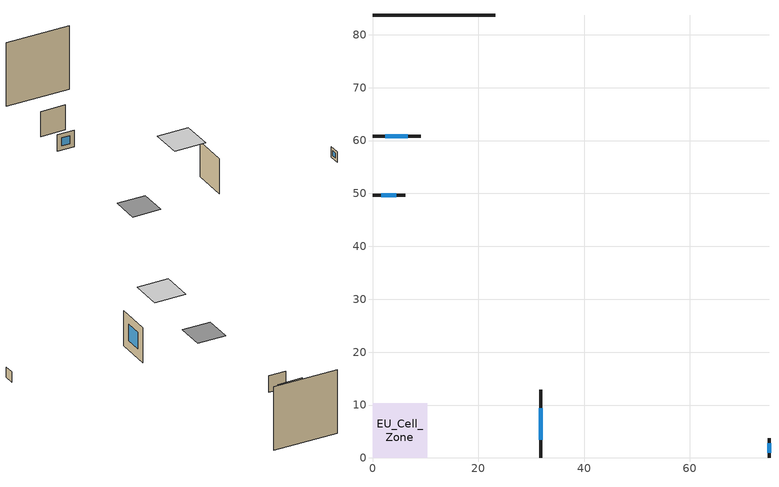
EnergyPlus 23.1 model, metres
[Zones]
EU_Cell_Zone
 floor othersidecoefficients (EU_ES.ME.SFH.05.Gen.ReEx.001.001_floor_1_Construction): 0,0 10.35,0 10.35,10.35 0,10.35 z0
 wall outside (EU_ES.ME.SFH.05.Gen.ReEx.001.001_wall_1_east_1_Construction): 31.84,0 31.84,12.84 z0:12.84
 wall outside (EU_ES.ME.SFH.05.Gen.ReEx.001.001_wall_1_north_2_Construction): 0,49.68 6.15,49.68 z0:6.15
 wall outside (EU_ES.ME.SFH.05.Gen.ReEx.001.001_wall_1_south_3_Construction): 9.12,60.83 0,60.83 z0:9.12
 wall outside (EU_ES.ME.SFH.05.Gen.ReEx.001.001_wall_1_west_4_Construction): 74.95,3.76 74.95,0 z0:3.76
 wall othersidecoefficients (EU_ES.ME.SFH.05.Gen.ReEx.001.001_thermal_bridge_Construction): 23.22,83.71 0,83.71 z0:23.22
 window (EU_ES.ME.SFH.05.Gen.ReEx.001.001_window_east_1_Construction): 31.84,3.41 31.84,9.43 z3.41:9.43
 window (EU_ES.ME.SFH.05.Gen.ReEx.001.001_window_north_2_Construction): 1.63,49.68 4.51,49.68 z1.63:4.51
 window (EU_ES.ME.SFH.05.Gen.ReEx.001.001_window_south_3_Construction): 6.7,60.83 2.42,60.83 z2.42:6.7
 window (EU_ES.ME.SFH.05.Gen.ReEx.001.001_window_west_4_Construction): 74.95,2.76 74.95,1 z1:2.76
 ceiling othersidecoefficients (EU_ES.ME.SFH.05.Gen.ReEx.001.001_roof_1_Construction): 15.35,0 26.84,0 26.84,11.49 15.35,11.49 z20
[Building]
EU Step8 Campaign Cell: North Axis=0; Terrain=City; Solar Distribution=FullExterior
[Site:Location]
Madrid: Latitude=40.5; Longitude=-3.5; Time Zone=1; Elevation=609
[SizingPeriod:WeatherFileDays]
AnnualSizingPeriod: Begin Month=1; Begin Day of Month=1; End Month=12; End Day of Month=31; Use Weather File Daylight Saving Period=No; Use Weather File Rain and Snow Indicators=No
[MATERIAL]
EU_InternalMass_Material: Roughness=MediumRough; Thickness=0.1; Conductivity=1; Density=1800; Specific Heat=900; Thermal Absorptance=0.9; Solar Absorptance=0.7; Visible Absorptance=0.7
[MATERIAL:NOMASS] Roughness=MediumRough; Thermal Absorptance=0.9; Solar Absorptance=0.7; Visible Absorptance=0.7
Name | Thermal Resistance
EU_ES.ME.SFH.05.Gen.ReEx.001.001_floor_1_NoMass | 1.41476
EU_ES.ME.SFH.05.Gen.ReEx.001.001_roof_1_NoMass | 1.97138
EU_ES.ME.SFH.05.Gen.ReEx.001.001_wall_1_east_1_NoMass; EU_ES.ME.SFH.05.Gen.ReEx.001.001_wall_1_north_2_NoMass; EU_ES.ME.SFH.05.Gen.ReEx.001.001_wall_1_south_3_NoMass; EU_ES.ME.SFH.05.Gen.ReEx.001.001_wall_1_west_4_NoMass | 2.00424
EU_ES.ME.SFH.05.Gen.ReEx.001.001_thermal_bridge_NoMass | 24.0509
[WINDOWMATERIAL:SIMPLEGLAZINGSYSTEM] UFactor=2.56956; Solar Heat Gain Coefficient=0.75; Visible Transmittance=0.75
EU_ES.ME.SFH.05.Gen.ReEx.001.001_window_east_1_SimpleGlazing; EU_ES.ME.SFH.05.Gen.ReEx.001.001_window_north_2_SimpleGlazing; EU_ES.ME.SFH.05.Gen.ReEx.001.001_window_south_3_SimpleGlazing; EU_ES.ME.SFH.05.Gen.ReEx.001.001_window_west_4_SimpleGlazing
[CONSTRUCTION]
EU_ES.ME.SFH.05.Gen.ReEx.001.001_floor_1_Construction: EU_ES.ME.SFH.05.Gen.ReEx.001.001_floor_1_NoMass
EU_ES.ME.SFH.05.Gen.ReEx.001.001_roof_1_Construction: EU_ES.ME.SFH.05.Gen.ReEx.001.001_roof_1_NoMass
EU_ES.ME.SFH.05.Gen.ReEx.001.001_wall_1_east_1_Construction: EU_ES.ME.SFH.05.Gen.ReEx.001.001_wall_1_east_1_NoMass
EU_ES.ME.SFH.05.Gen.ReEx.001.001_window_east_1_Construction: EU_ES.ME.SFH.05.Gen.ReEx.001.001_window_east_1_SimpleGlazing
EU_ES.ME.SFH.05.Gen.ReEx.001.001_wall_1_north_2_Construction: EU_ES.ME.SFH.05.Gen.ReEx.001.001_wall_1_north_2_NoMass
EU_ES.ME.SFH.05.Gen.ReEx.001.001_window_north_2_Construction: EU_ES.ME.SFH.05.Gen.ReEx.001.001_window_north_2_SimpleGlazing
EU_ES.ME.SFH.05.Gen.ReEx.001.001_wall_1_south_3_Construction: EU_ES.ME.SFH.05.Gen.ReEx.001.001_wall_1_south_3_NoMass
EU_ES.ME.SFH.05.Gen.ReEx.001.001_window_south_3_Construction: EU_ES.ME.SFH.05.Gen.ReEx.001.001_window_south_3_SimpleGlazing
EU_ES.ME.SFH.05.Gen.ReEx.001.001_wall_1_west_4_Construction: EU_ES.ME.SFH.05.Gen.ReEx.001.001_wall_1_west_4_NoMass
EU_ES.ME.SFH.05.Gen.ReEx.001.001_window_west_4_Construction: EU_ES.ME.SFH.05.Gen.ReEx.001.001_window_west_4_SimpleGlazing
EU_ES.ME.SFH.05.Gen.ReEx.001.001_thermal_bridge_Construction: EU_ES.ME.SFH.05.Gen.ReEx.001.001_thermal_bridge_NoMass
EU_InternalMass_Construction: EU_InternalMass_Material
[ZONE]
EU_Cell_Zone: Type=1; Multiplier=1; Ceiling Height=1.4312; Volume=466; Floor Area=162.8; Part of Total Floor Area=Yes
[INTERNALMASS]
EU_Cell_Zone_EU_InternalMass: Construction=EU_InternalMass_Construction; Zone or ZoneList=EU_Cell_Zone; Surface Area=162.8
[SURFACEPROPERTY:OTHERSIDECOEFFICIENTS] Combined ConvectiveRadiative Film Coefficient=0; Constant Temperature=0; Constant Temperature Coefficient=0; Ground Temperature Coefficient=0; Wind Speed Coefficient=0; Sinusoidal Variation of Constant Temperature Coefficient=No; Period of Sinusoidal Variation=24; Previous Other Side Temperature Coefficient=0
Name | External DryBulb Temperature Coefficient | Zone Air Temperature Coefficient
EU_ES.ME.SFH.05.Gen.ReEx.001.001_floor_1_b0.5 | 0.5 | 0.5
EU_ES.ME.SFH.05.Gen.ReEx.001.001_roof_1_b1; EU_ES.ME.SFH.05.Gen.ReEx.001.001_wall_1_east_1_b1; EU_ES.ME.SFH.05.Gen.ReEx.001.001_wall_1_north_2_b1; EU_ES.ME.SFH.05.Gen.ReEx.001.001_wall_1_south_3_b1; EU_ES.ME.SFH.05.Gen.ReEx.001.001_wall_1_west_4_b1; EU_ES.ME.SFH.05.Gen.ReEx.001.001_thermal_bridge_b1 | 1 | 0
[OTHEREQUIPMENT]
EU_Step8_InternalGain_es__ES.ME.SFH.05.Gen.ReEx.001.001__f100_f100: Fuel Type=Electricity; Zone or ZoneList or Space or SpaceList=EU_Cell_Zone; Schedule=EU_Step8_GainSchedule_es__ES.ME.SFH.05.Gen.ReEx.001.001__f100_f100; Design Level Calculation Method=Watts/Area; Power per Zone Floor Area=1; Fraction Latent=0; Fraction Radiant=0; Fraction Lost=0; Carbon Dioxide Generation Rate=0; EndUse Subcategory=EU_Step8_InternalGains
[ZONEVENTILATION:DESIGNFLOWRATE]
EU_ConstantAir_EU_Cell_Zone: Zone or ZoneList or Space or SpaceList=EU_Cell_Zone; Schedule=EU_AlwaysOn; Design Flow Rate Calculation Method=AirChanges/Hour; Air Changes per Hour=0.415786; Ventilation Type=Natural; Fan Pressure Rise=0; Fan Total Efficiency=1; Constant Term Coefficient=1; Temperature Term Coefficient=0; Velocity Term Coefficient=0; Velocity Squared Term Coefficient=0; Minimum Indoor Temperature=-100; Maximum Indoor Temperature=100; Delta Temperature=-100; Minimum Outdoor Temperature=-100; Maximum Outdoor Temperature=100; Maximum Wind Speed=40
[HVACTEMPLATE:THERMOSTAT]
EU_HeatOnly_EU_Cell_Zone: Constant Heating Setpoint=20; Constant Cooling Setpoint=50
[HVACTEMPLATE:ZONE:IDEALLOADSAIRSYSTEM]
EU_Cell_Zone: Template Thermostat=EU_HeatOnly_EU_Cell_Zone; System Availability Schedule=EU_AlwaysOn; Maximum Heating Supply Air Temperature=50; Minimum Cooling Supply Air Temperature=13; Maximum Heating Supply Air Humidity Ratio=0.0156; Minimum Cooling Supply Air Humidity Ratio=0.0077; Heating Limit=NoLimit; Cooling Limit=NoLimit; Heating Availability Schedule=EU_AlwaysOn; Cooling Availability Schedule=EU_CoolingOff; Dehumidification Control Type=ConstantSensibleHeatRatio; Cooling Sensible Heat Ratio=0.7; Dehumidification Setpoint=60; Humidification Control Type=None; Humidification Setpoint=30; Outdoor Air Method=None; Outdoor Air Flow Rate per Person=0.00944; Outdoor Air Flow Rate per Zone Floor Area=0; Outdoor Air Flow Rate per Zone=0; Demand Controlled Ventilation Type=None; Outdoor Air Economizer Type=NoEconomizer; Heat Recovery Type=None; Sensible Heat Recovery Effectiveness=0.7; Latent Heat Recovery Effectiveness=0.65
[SIZING:ZONE]
EU_Cell_Zone: Zone Cooling Design Supply Air Temperature Input Method=SupplyAirTemperature; Zone Cooling Design Supply Air Temperature=13; Zone Heating Design Supply Air Temperature Input Method=SupplyAirTemperature; Zone Heating Design Supply Air Temperature=50; Zone Cooling Design Supply Air Humidity Ratio=0.008; Zone Heating Design Supply Air Humidity Ratio=0.008; Cooling Design Air Flow Method=DesignDay; Cooling Design Air Flow Rate=0; Cooling Minimum Air Flow per Zone Floor Area=0.000762; Cooling Minimum Air Flow=0; Cooling Minimum Air Flow Fraction=0.2; Heating Design Air Flow Method=DesignDay; Heating Design Air Flow Rate=0; Heating Maximum Air Flow per Zone Floor Area=0.002032; Heating Maximum Air Flow=0.141576; Heating Maximum Air Flow Fraction=0.3; Account for Dedicated Outdoor Air System=No; Dedicated Outdoor Air System Control Strategy=NeutralSupplyAir; Dedicated Outdoor Air Low Setpoint Temperature for Design=autosize; Dedicated Outdoor Air High Setpoint Temperature for Design=autosize; Zone Load Sizing Method=Sensible Load Only No Latent Load; Zone Latent Cooling Design Supply Air Humidity Ratio Input Method=HumidityRatioDifference; Zone Cooling Design Supply Air Humidity Ratio Difference=0.005; Zone Latent Heating Design Supply Air Humidity Ratio Input Method=HumidityRatioDifference; Zone Humidification Design Supply Air Humidity Ratio Difference=0.005
[SCHEDULE:CONSTANT]
Name | Hourly Value
EU_AlwaysOn | 1
EU_CoolingOff | 0
[SCHEDULE:FILE]
EU_Step8_GainSchedule_es__ES.ME.SFH.05.Gen.ReEx.001.001__f100_f100: File=C:\Users\o_iseri\Desktop\OpenUBEM\openubem\outputs\eu_certified_rerun_2026-08-28\rep3\schedules\es__ES.ME.SFH.05.Gen.ReEx.001.001__f100.csv; Column Number=1; Rows to Skip at Top=0; Number of Hours of Data=8760; Column Separator=Comma; Interpolate to Timestep=No; Minutes per Item=60; Adjust Schedule for Daylight Savings=Yes
